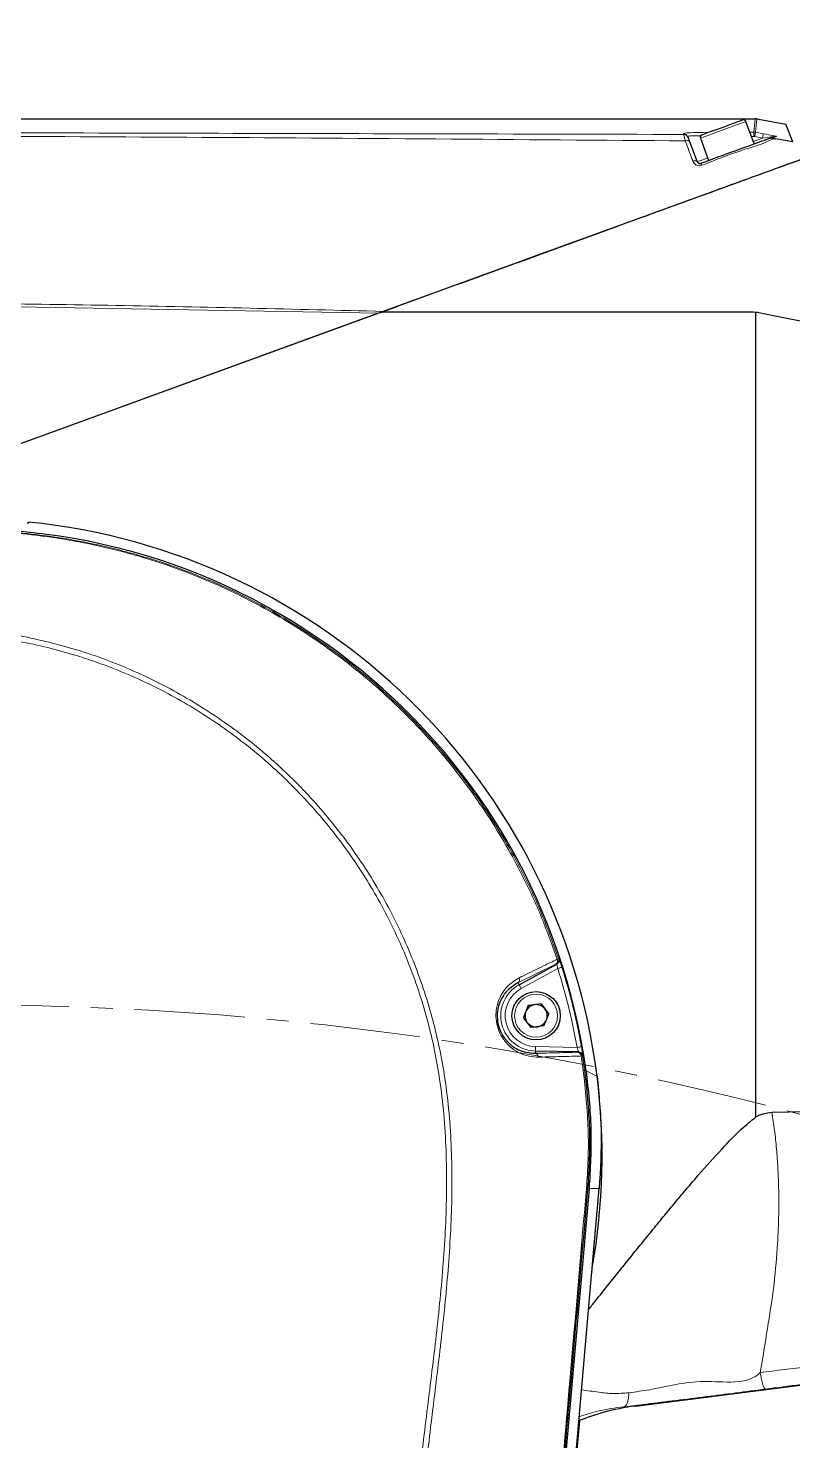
# Model space of a CAD drawing. Header units: millimetres. Extents: x 0 to 8400, y 0 to 5940.
# Drawn here: x 2375.1 to 2463.2, y 4551.6 to 4714.5 of the extents above; entities that cross this region are included whole.
import ezdxf

# ---------------------------------------------------------------- set-up
doc = ezdxf.new("R2010")
doc.units = ezdxf.units.MM
doc.linetypes.add('CENTERX2', pattern=[20.32, 12.7, -2.54, 2.54, -2.54])

msp = doc.modelspace()

# ---------------------------------------------------------------- linework, layer by layer
at = {"color": 7, "linetype": 'Continuous', "lineweight": 30}
for p, q in [((2341.212, 4704.008), (2458.879, 4704.008)), ((2459.06, 4703.992), (2462.429, 4703.379)), ((2457.281, 4703.823), (2457.421, 4703.874)), ((2458.748, 4701.12), (2457.811, 4703.692)), ((2463.21, 4701.344), (2462.429, 4703.379)), ((2451.086, 4701.983), (2451.125, 4701.882)), ((2451.315, 4701.386), (2452.209, 4699.058)), ((2452.571, 4701.785), (2453.507, 4699.212)), ((2460.548, 4701.775), (2461.064, 4701.963)), ((2463.21, 4701.344), (2461.209, 4701.713)), ((2415.767, 4681.699), (2300.282, 4639.666)), ((2415.486, 4681.597), (2300.533, 4639.758)), ((2458.969, 4681.679), (2458.713, 4681.701)), ((2458.97, 4588.928), (2458.97, 4681.687)), ((2459.127, 4681.67), (2458.97, 4681.687)), ((2459.635, 4681.567), (2459.127, 4681.67)), ((2494.459, 4674.546), (2459.635, 4681.567)), ((2375.067, 4657.301), (2375.067, 4657.507)), ((2431.657, 4604.153), (2435.999, 4606.542)), ((2432.724, 4601.755), (2432.159, 4600.392)), ((2434.186, 4601.947), (2432.724, 4601.755)), ((2434.186, 4601.947), (2435.084, 4600.776)), ((2433.056, 4599.222), (2432.159, 4600.392)), ((2434.519, 4599.414), (2435.084, 4600.776)), ((2434.519, 4599.414), (2433.056, 4599.222)), ((2438.493, 4596.411), (2433.538, 4596.512)), ((2460.812, 4589.467), (2494.459, 4590.121)), ((2439.721, 4580.641), (2434.196, 4517.489)), ((2440.093, 4571.487), (2440.896, 4580.667)), ((2435.36, 4517.387), (2440.019, 4570.637)), ((2440.019, 4570.637), (2440.119, 4571.751)), ((2445.078, 4555.577), (2481.019, 4560.127)), ((2481.019, 4560.127), (2445.08, 4555.577)), ((2438.608, 4553.902), (2435.413, 4517.382))]:
    msp.add_line(p, q, dxfattribs=at)
at = {"color": 8, "linetype": 'Continuous', "lineweight": 15}
for p, q in [((2458.74, 4702.468), (2458.879, 4704.008)), ((2459.06, 4703.992), (2458.921, 4702.451)), ((2450.652, 4702.207), (2450.613, 4702.308)), ((2458.257, 4702.468), (2458.74, 4702.468)), ((2458.921, 4702.451), (2459.827, 4702.287)), ((2458.737, 4701.969), (2458.438, 4701.97)), ((2458.645, 4701.401), (2459.733, 4701.796)), ((2459.733, 4701.796), (2458.828, 4701.961)), ((2461.328, 4701.985), (2460.799, 4701.792)), ((2415.486, 4681.597), (2369.95, 4682.391)), ((2435.89, 4606.522), (2431.531, 4604.382)), ((2435.999, 4606.542), (2435.965, 4606.554)), ((2436.202, 4607.157), (2436.236, 4607.146)), ((2436.107, 4606.023), (2431.902, 4603.709)), ((2431.531, 4604.382), (2431.657, 4604.153)), ((2433.533, 4596.25), (2433.538, 4596.512)), ((2433.548, 4597.019), (2438.348, 4596.921)), ((2438.469, 4596.386), (2438.493, 4596.411)), ((2439.055, 4594.315), (2438.807, 4595.941)), ((2438.983, 4595.986), (2438.958, 4595.961)), ((2438.958, 4595.961), (2439.204, 4594.336)), ((2443.784, 4555.502), (2445.08, 4555.577))]:
    msp.add_line(p, q, dxfattribs=at)
at = {"color": 8, "linetype": 'Continuous', "lineweight": 15, "flags": 128}
for points in [[(2457.811, 4703.692), (2457.653, 4703.635), (2457.163, 4703.456), (2456.407, 4703.181), (2455.486, 4702.846), (2454.526, 4702.496), (2453.655, 4702.18), (2452.992, 4701.938), (2452.626, 4701.805), (2452.571, 4701.785)], [(2451.315, 4701.386), (2451.291, 4701.425), (2451.253, 4701.458), (2451.201, 4701.482), (2451.137, 4701.497), (2451.064, 4701.503), (2450.984, 4701.499), (2450.899, 4701.485), (2450.812, 4701.463)], [(2452.209, 4699.058), (2452.186, 4699.096), (2452.148, 4699.126), (2452.097, 4699.148), (2452.034, 4699.162), (2451.961, 4699.167), (2451.882, 4699.161), (2451.797, 4699.147), (2451.71, 4699.124)], [(2452.209, 4699.058), (2452.282, 4699.085), (2452.499, 4699.164), (2452.852, 4699.292), (2453.327, 4699.465), (2453.405, 4699.493)], [(2436.59, 4606.176), (2436.578, 4606.172), (2436.548, 4606.163), (2436.502, 4606.149), (2436.442, 4606.129), (2436.37, 4606.107), (2436.288, 4606.081), (2436.199, 4606.053), (2436.107, 4606.023)], [(2431.902, 4603.709), (2431.855, 4603.793), (2431.81, 4603.875), (2431.768, 4603.951), (2431.732, 4604.017), (2431.701, 4604.073), (2431.678, 4604.114), (2431.663, 4604.141), (2431.657, 4604.153)], [(2433.548, 4597.019), (2433.546, 4596.922), (2433.544, 4596.829), (2433.543, 4596.743), (2433.541, 4596.667), (2433.54, 4596.604), (2433.539, 4596.556), (2433.538, 4596.525), (2433.538, 4596.512)], [(2438.846, 4597.009), (2438.834, 4597.007), (2438.803, 4597.002), (2438.756, 4596.993), (2438.694, 4596.982), (2438.619, 4596.969), (2438.534, 4596.954), (2438.443, 4596.938), (2438.348, 4596.921)], [(2439.721, 4580.641), (2439.633, 4580.639), (2439.554, 4580.637)], [(2440.896, 4580.667), (2439.913, 4580.645), (2439.721, 4580.641)]]:
    msp.add_lwpolyline(points, dxfattribs=at)
at = {"color": 7, "linetype": 'Continuous', "lineweight": 30, "flags": 128}
msp.add_lwpolyline([(2452.753, 4702.175), (2452.755, 4702.176), (2452.971, 4702.254), (2453.51, 4702.45), (2454.289, 4702.734), (2455.189, 4703.061), (2456.074, 4703.383), (2456.808, 4703.651), (2457.281, 4703.823)], dxfattribs=at)
at = {"color": 7, "linetype": 'Continuous', "lineweight": 30}
msp.add_circle((2433.621, 4600.584), 2.788, dxfattribs=at)
at = {"color": 8, "linetype": 'Continuous', "lineweight": 15}
msp.add_circle((2433.621, 4600.584), 2.484, dxfattribs=at)
at = {"color": 7, "linetype": 'Continuous', "lineweight": 15}
msp.add_arc((2367.65, 4229.008), 713.179, 314.966774, 189.876122, dxfattribs=at)
at = {"color": 8, "linetype": 'Continuous', "lineweight": 15}
for centre, radius, start, end in [((2450.613, 4701.801), 0.507, 21.01842, 90.03481), ((2481.155, 4702.082), 22.418, 179.01485, 180.28859), ((2473.903, 4699.335), 15.303, 168.24747, 170.11593), ((2450.652, 4701.7), 0.507, 21.00541, 90.03788), ((2474.757, 4699.18), 15.25, 168.24543, 170.12057), ((2461.237, 4701.489), 0.505, 79.56791, 110.00985), ((2452.314, 4698.536), 0.446, 14.46248, 50.63528), ((2435.624, 4606.907), 0.467, 304.68501, 24.50067), ((2435.72, 4606.998), 0.507, 298.9013, 18.344), ((2435.754, 4606.987), 0.507, 298.90725, 18.32545), ((2431.257, 4604.742), 0.453, 307.3447, 26.75123), ((2367.714, 4584.361), 71.742, 10.08264, 17.57466), ((2367.714, 4584.361), 72.248, 10.08264, 17.57466), ((2433.621, 4600.584), 4.073, 118.82865, 268.82865), ((2433.621, 4600.584), 3.566, 118.82865, 268.82865), ((2433.455, 4595.806), 0.451, 0.78049, 80.10127), ((2438.338, 4595.912), 0.47, 3.56138, 83.36794), ((2438.458, 4595.878), 0.507, 9.32017, 88.75294), ((2438.482, 4595.904), 0.507, 9.33737, 88.74924), ((2445.04, 4551.483), 43.248, 97.75529, 97.95448), ((2438.925, 4575.034), 5.638, 83.60031, 84.92772)]:
    msp.add_arc(centre, radius, start, end, dxfattribs=at)
at = {"color": 7, "linetype": 'Continuous', "lineweight": 30}
for centre, radius, start, end in [((2457.525, 4703.588), 0.304, 20, 110), ((2452.857, 4701.889), 0.304, 110, 200), ((2367.714, 4584.361), 72.346, 7.85056, 179.59074), ((2367.714, 4584.361), 73.515, 7.24381, 84.25963), ((2433.621, 4600.584), 1.278, 97.47733, 157.47733), ((2433.621, 4600.584), 1.278, 37.47733, 97.47733), ((2433.621, 4600.584), 1.278, 337.47733, 37.47733), ((2433.621, 4600.584), 1.278, 157.47733, 217.47733), ((2433.621, 4600.584), 1.278, 217.47733, 277.47733), ((2433.621, 4600.584), 1.278, 277.47733, 337.47733), ((2367.714, 4584.361), 73.515, 349.91457, 7.24381)]:
    msp.add_arc(centre, radius, start, end, dxfattribs=at)
at = {"color": 7, "linetype": 'CENTERX2', "lineweight": 0}
msp.add_arc((2367.714, 4228.587), 373.23, 13.29144, 248.81856, dxfattribs=at)
at = {"color": 7, "linetype": 'Continuous', "lineweight": 30}
msp.add_ellipse((2458.879, 4702.994), major_axis=(0.091, 1.01), ratio=0.9993859, start_param=6.1933135, end_param=6.3730571, dxfattribs=at)
at = {"color": 8, "linetype": 'Continuous', "lineweight": 15}
for centre, major_axis, ratio, start_param, end_param in [((2455.501, 4702.308), (4.889, -0.002), 0.0328094, 1.9870951, 3.1542011), ((2458.74, 4701.454), (-0.131, 1.006), 0.9996936, 5.9740336, 6.1537772), ((2458.737, 4701.462), (-0.01, 0.507), 0.9988037, 6.083726, 6.2634696), ((2459.656, 4701.774), (1.409, 0.189), 0.0084462, 6.2446078, 7.7979508), ((2459.746, 4702.272), (1.582, -0.287), 0.017605, 6.2530361, 7.8063792)]:
    msp.add_ellipse(centre, major_axis=major_axis, ratio=ratio, start_param=start_param, end_param=end_param, dxfattribs=at)
for points, knots in [([(2338.986, 4702.484), (2357.127, 4702.438), (2394.345, 4702.344), (2431.571, 4702.253), (2450.652, 4702.207)], [0, 0, 0, 0, 0.487428, 1, 1, 1, 1]), ([(2450.812, 4701.463), (2431.654, 4701.615), (2393.742, 4701.916), (2355.832, 4702.059), (2337.079, 4702.13)], [0, 0, 0, 0, 0.5053523, 1, 1, 1, 1]), ([(2450.812, 4701.463), (2450.779, 4701.603), (2450.711, 4701.887), (2450.656, 4702.146), (2450.653, 4702.188), (2450.652, 4702.207)], [0, 0, 0, 0, 0.3488678, 0.7030083, 1, 1, 1, 1]), ([(2451.71, 4699.124), (2451.604, 4699.401), (2451.304, 4700.185), (2451.005, 4700.961), (2450.812, 4701.463)], [0, 0, 0, 0, 0.3524385, 1, 1, 1, 1]), ([(2452.599, 4702.042), (2452.349, 4702.044), (2451.729, 4702.049), (2451.186, 4702.027), (2451.117, 4701.997), (2451.086, 4701.983)], [0, 0, 0, 0, 0.270149, 0.6708805, 1, 1, 1, 1]), ([(2461.211, 4701.715), (2461.211, 4701.715), (2460.886, 4701.715), (2459.984, 4701.156), (2457.139, 4700.392), (2454.628, 4699.395), (2452.746, 4698.648)], [0, 0, 0, 0, 0.000006, 0.1112303, 0.3337453, 1, 1, 1, 1]), ([(2452.746, 4698.648), (2452.668, 4698.627), (2452.512, 4698.585), (2452.266, 4698.613), (2452.041, 4698.708), (2451.848, 4698.87), (2451.751, 4699.023), (2451.715, 4699.114), (2451.71, 4699.124)], [0, 0, 0, 0, 0.1821592, 0.3645087, 0.5486154, 0.7477065, 0.9710593, 1, 1, 1, 1]), ([(2369.888, 4682.711), (2374.991, 4682.643), (2390.38, 4682.439), (2405.767, 4682.058), (2416.051, 4681.803)], [0, 0, 0, 0, 0.33155356, 1, 1, 1, 1]), ([(2436.049, 4607.1), (2435.437, 4608.811), (2434.211, 4612.231), (2431.52, 4617.967), (2427.875, 4624.209), (2423.022, 4630.708), (2417.485, 4636.635), (2411.303, 4641.888), (2404.579, 4646.425), (2397.392, 4650.191), (2389.819, 4653.109), (2381.97, 4655.166), (2376.368, 4655.993), (2373.436, 4656.23), (2373.191, 4656.25)], [0, 0, 0, 0, 0.0644704, 0.1289415, 0.2246315, 0.3206241, 0.4163145, 0.5120187, 0.608027, 0.7037317, 0.7994824, 0.8955381, 0.9912878, 1, 1, 1, 1]), ([(2373.198, 4656.331), (2373.442, 4656.311), (2376.379, 4656.078), (2381.989, 4655.26), (2389.853, 4653.214), (2397.444, 4650.305), (2404.65, 4646.544), (2411.394, 4642.008), (2417.595, 4636.75), (2423.15, 4630.815), (2428.016, 4624.302), (2431.669, 4618.046), (2434.364, 4612.298), (2435.589, 4608.871), (2436.202, 4607.157)], [0, 0, 0, 0, 0.0086864, 0.1043944, 0.2004074, 0.2961156, 0.3918342, 0.4878582, 0.5835765, 0.6793088, 0.7753467, 0.8710787, 0.9355394, 1, 1, 1, 1]), ([(2367.714, 4645.294), (2367.714, 4645.294), (2370.004, 4645.294), (2374.545, 4644.364), (2381.222, 4642.754), (2387.659, 4640.272), (2393.769, 4637.106), (2399.485, 4633.273), (2404.737, 4628.839), (2409.444, 4623.839), (2413.566, 4618.359), (2417.063, 4612.457), (2419.86, 4606.193), (2421.951, 4599.657), (2423.378, 4592.465), (2423.989, 4584.69), (2423.888, 4576.414), (2423.245, 4568.135), (2422.294, 4559.862), (2421.252, 4551.598), (2420.298, 4542.748), (2419.664, 4533.294), (2419.086, 4523.255), (2418.379, 4513.229), (2417.252, 4503.256), (2415.66, 4493.945), (2413.179, 4485.424), (2409.851, 4477.833), (2406.797, 4472.505), (2403.599, 4467.647), (2401.219, 4464.367), (2399.107, 4461.656), (2398.501, 4460.877)], [0, 0, 0, 0, 0.0000003, 0.0313323, 0.0627646, 0.0940969, 0.1253804, 0.1567641, 0.1880487, 0.2192283, 0.2505053, 0.2816846, 0.3128796, 0.3441738, 0.3753676, 0.41299, 0.4506482, 0.4885092, 0.5265377, 0.564584, 0.6024655, 0.6482937, 0.6941965, 0.7400525, 0.7857896, 0.8314786, 0.8691145, 0.9069098, 0.944603, 0.9529788, 0.9864979, 1, 1, 1, 1]), ([(2397.931, 4461.313), (2399.14, 4462.922), (2401.558, 4466.14), (2405.342, 4471.733), (2409.044, 4478.229), (2412.351, 4485.723), (2414.887, 4494.12), (2416.55, 4503.312), (2417.702, 4513.171), (2418.413, 4523.087), (2418.981, 4533.018), (2419.609, 4542.417), (2420.57, 4551.263), (2421.627, 4559.576), (2422.598, 4567.899), (2423.26, 4576.227), (2423.376, 4584.554), (2422.777, 4592.341), (2421.366, 4599.508), (2419.305, 4605.982), (2416.542, 4612.189), (2413.084, 4618.037), (2409.002, 4623.466), (2404.339, 4628.416), (2399.133, 4632.803), (2393.465, 4636.584), (2387.409, 4639.714), (2381.029, 4642.106), (2374.426, 4643.829), (2369.912, 4644.34), (2367.658, 4644.595)], [0, 0, 0, 0, 0.0277165, 0.0554256, 0.092935, 0.1305309, 0.1679812, 0.2134494, 0.2589717, 0.3046275, 0.3503364, 0.3959615, 0.4343249, 0.4728554, 0.5113684, 0.5497113, 0.5878478, 0.6259477, 0.6570378, 0.6882275, 0.7193178, 0.750403, 0.7815866, 0.8126716, 0.8438519, 0.8751319, 0.9063106, 0.9375066, 0.9688034, 1, 1, 1, 1]), ([(2431.661, 4604.945), (2431.853, 4605.041), (2432.813, 4605.518), (2434.317, 4606.262), (2435.526, 4606.847), (2436.049, 4607.1)], [0, 0, 0, 0, 0.1242228, 0.6212268, 1, 1, 1, 1]), ([(2435.965, 4606.554), (2435.962, 4606.553), (2435.954, 4606.552), (2435.914, 4606.534), (2435.89, 4606.522)], [0, 0, 0, 0, 0.3817524, 1, 1, 1, 1]), ([(2435.999, 4606.542), (2436.004, 4606.537), (2436.014, 4606.525), (2436.039, 4606.435), (2436.066, 4606.303), (2436.09, 4606.157), (2436.102, 4606.061), (2436.107, 4606.023)], [0, 0, 0, 0, 0.2099291, 0.4210246, 0.6359795, 0.857989, 1, 1, 1, 1]), ([(2436.049, 4607.1), (2436.099, 4607.12), (2436.179, 4607.152), (2436.195, 4607.156), (2436.202, 4607.157)], [0, 0, 0, 0, 0.6181214, 1, 1, 1, 1]), ([(2436.59, 4606.176), (2436.568, 4606.245), (2436.511, 4606.423), (2436.419, 4606.693), (2436.329, 4606.94), (2436.261, 4607.109), (2436.244, 4607.134), (2436.236, 4607.146)], [0, 0, 0, 0, 0.1383482, 0.3570095, 0.5722759, 0.7862863, 1, 1, 1, 1]), ([(2433.906, 4595.812), (2433.535, 4595.827), (2432.794, 4595.859), (2431.632, 4596.268), (2430.558, 4596.985), (2429.722, 4597.98), (2429.198, 4599.081), (2428.969, 4600.194), (2429.001, 4601.395), (2429.389, 4602.74), (2430.285, 4604.089), (2431.177, 4604.644), (2431.661, 4604.945)], [0, 0, 0, 0, 0.1049112, 0.2095871, 0.3180021, 0.405565, 0.4752435, 0.5451985, 0.6106384, 0.703269, 0.8389667, 1, 1, 1, 1]), ([(2438.348, 4596.921), (2438.369, 4596.863), (2438.41, 4596.749), (2438.459, 4596.594), (2438.49, 4596.478), (2438.499, 4596.421), (2438.495, 4596.414), (2438.493, 4596.411)], [0, 0, 0, 0, 0.2298752, 0.4559801, 0.6749555, 0.8875537, 1, 1, 1, 1]), ([(2438.983, 4595.986), (2438.984, 4595.991), (2438.988, 4596.006), (2438.981, 4596.12), (2438.952, 4596.352), (2438.907, 4596.661), (2438.866, 4596.893), (2438.846, 4597.009)], [0, 0, 0, 0, 0.1144029, 0.3306678, 0.5513399, 0.7755777, 1, 1, 1, 1]), ([(2433.533, 4596.25), (2434.395, 4596.269), (2436.124, 4596.307), (2437.635, 4596.355), (2438.393, 4596.379)], [0, 0, 0, 0, 0.499033, 1, 1, 1, 1]), ([(2438.807, 4595.941), (2438.625, 4595.935), (2437.714, 4595.905), (2436.093, 4595.861), (2434.57, 4595.827), (2433.906, 4595.812)], [0, 0, 0, 0, 0.1235303, 0.6180032, 1, 1, 1, 1]), ([(2438.393, 4596.379), (2438.408, 4596.379), (2438.451, 4596.381), (2438.462, 4596.384), (2438.469, 4596.386)], [0, 0, 0, 0, 0.3605788, 1, 1, 1, 1]), ([(2438.958, 4595.961), (2438.945, 4595.958), (2438.923, 4595.953), (2438.838, 4595.944), (2438.807, 4595.941)], [0, 0, 0, 0, 0.6396465, 1, 1, 1, 1]), ([(2439.424, 4580.65), (2439.499, 4581.782), (2439.65, 4584.045), (2439.661, 4588.616), (2439.298, 4592.03), (2439.055, 4594.315)], [0, 0, 0, 0, 0.248555, 0.4969855, 1, 1, 1, 1]), ([(2439.204, 4594.336), (2439.232, 4594.321), (2439.291, 4594.29), (2439.351, 4594.259), (2439.382, 4594.243)], [0, 0, 0, 0, 0.4695259, 1, 1, 1, 1]), ([(2439.382, 4594.243), (2439.594, 4594.135), (2440.016, 4593.921), (2440.434, 4593.727), (2440.642, 4593.631)], [0, 0, 0, 0, 0.5002066, 1, 1, 1, 1]), ([(2460.812, 4589.465), (2460.917, 4588.768), (2461.129, 4587.356), (2461.349, 4585.215), (2461.507, 4583.033), (2461.657, 4579.201), (2461.533, 4574.533), (2461.028, 4569.113), (2460.267, 4564.34), (2459.747, 4561.129), (2459.472, 4559.435)], [0, 0, 0, 0, 0.06734662, 0.1364379, 0.20710837, 0.27907306, 0.51011512, 0.66728222, 0.82443824, 1, 1, 1, 1]), ([(2434.519, 4524.124), (2435.515, 4535.572), (2437.156, 4554.414), (2438.785, 4573.256), (2439.424, 4580.65)], [0, 0, 0, 0, 0.60762968, 1, 1, 1, 1]), ([(2459.472, 4559.438), (2461.313, 4559.669), (2465.311, 4560.17), (2471.416, 4560.763), (2476.722, 4561.193), (2480.897, 4561.535), (2484.046, 4561.749), (2487.384, 4562.025), (2490.854, 4562.368), (2493.274, 4562.633), (2494.459, 4562.763)], [0, 0, 0, 0, 0.1588807, 0.3449926, 0.524398, 0.6135773, 0.7032892, 0.7927817, 0.8985802, 1, 1, 1, 1]), ([(2494.459, 4562.025), (2492.977, 4561.835), (2490.052, 4561.459), (2485.86, 4560.917), (2481.863, 4560.402), (2477.846, 4559.867), (2473.527, 4559.298), (2468.887, 4558.687), (2464.383, 4558.096), (2461.416, 4557.709), (2460.039, 4557.53)], [0, 0, 0, 0, 0.1281429, 0.2529941, 0.3633713, 0.4736112, 0.6064905, 0.7415159, 0.8800244, 1, 1, 1, 1]), ([(2444.32, 4557.113), (2445.108, 4557.217), (2447.958, 4557.594), (2452.743, 4558.966), (2457.932, 4557.898), (2459.472, 4559.438), (2459.472, 4559.438)], [0, 0, 0, 0, 0.1585724, 0.5733879, 0.9999944, 1, 1, 1, 1]), ([(2460.039, 4557.53), (2460.002, 4557.558), (2459.926, 4557.615), (2459.778, 4558.029), (2459.62, 4558.642), (2459.521, 4559.177), (2459.472, 4559.438)], [0, 0, 0, 0, 0.2444631, 0.49999466, 0.75552901, 1, 1, 1, 1]), ([(2438.866, 4557.46), (2439.515, 4557.359), (2440.683, 4557.179), (2442.522, 4556.966), (2443.725, 4557.064), (2444.32, 4557.113)], [0, 0, 0, 0, 0.3872402, 0.6964157, 1, 1, 1, 1]), ([(2460.039, 4557.53), (2457.775, 4557.238), (2453.184, 4556.647), (2447.714, 4555.973), (2444.624, 4555.603), (2443.784, 4555.502)], [0, 0, 0, 0, 0.4147882, 0.8409616, 1, 1, 1, 1]), ([(2444.32, 4557.113), (2444.305, 4556.896), (2444.275, 4556.456), (2444.156, 4555.955), (2443.992, 4555.605), (2443.853, 4555.536), (2443.784, 4555.502)], [0, 0, 0, 0, 0.24584038, 0.49999914, 0.75415463, 1, 1, 1, 1]), ([(2443.784, 4555.502), (2442.748, 4555.361), (2441.003, 4555.123), (2439.29, 4554.572), (2438.593, 4554.348)], [0, 0, 0, 0, 0.5937018, 1, 1, 1, 1])]:
    msp.add_open_spline(points, degree=3, knots=knots, dxfattribs=at)
at = {"color": 7, "linetype": 'Continuous', "lineweight": 30}
for points, knots in [([(2451.125, 4701.882), (2451.13, 4701.869), (2451.141, 4701.841), (2451.207, 4701.667), (2451.279, 4701.479), (2451.315, 4701.386)], [0, 0, 0, 0, 0.2932948, 0.6470333, 1, 1, 1, 1]), ([(2452.597, 4698.881), (2453.927, 4699.365), (2456.589, 4700.334), (2459.228, 4701.294), (2460.548, 4701.775)], [0, 0, 0, 0, 0.4998433, 1, 1, 1, 1]), ([(2460.548, 4701.775), (2460.549, 4701.775), (2460.566, 4701.781), (2460.645, 4701.806), (2460.731, 4701.798), (2460.799, 4701.792)], [0, 0, 0, 0, 0.0140714, 0.218223, 1, 1, 1, 1]), ([(2460.799, 4701.792), (2460.861, 4701.78), (2460.988, 4701.754), (2461.133, 4701.727), (2461.207, 4701.714)], [0, 0, 0, 0, 0.4883076, 1, 1, 1, 1]), ([(2464.964, 4699.606), (2463.132, 4698.939), (2459.471, 4697.606), (2452.067, 4694.911), (2437.505, 4689.611), (2424.772, 4684.977), (2415.767, 4681.699)], [0, 0, 0, 0, 0.1130235, 0.2260092, 0.4526503, 1, 1, 1, 1]), ([(2464.011, 4699.259), (2460.37, 4697.933), (2450.57, 4694.366), (2434.536, 4688.531), (2422.183, 4684.035), (2416.051, 4681.803)], [0, 0, 0, 0, 0.2294325, 0.6175477, 1, 1, 1, 1]), ([(2452.209, 4699.058), (2452.211, 4699.054), (2452.224, 4699.021), (2452.257, 4698.967), (2452.327, 4698.906), (2452.404, 4698.873), (2452.467, 4698.863), (2452.518, 4698.863), (2452.56, 4698.869), (2452.588, 4698.878), (2452.597, 4698.881)], [0, 0, 0, 0, 0.0360173, 0.3041751, 0.5207969, 0.6960784, 0.7992747, 0.8498732, 0.9490139, 1, 1, 1, 1]), ([(2416.051, 4681.803), (2415.913, 4681.752), (2415.724, 4681.684), (2415.536, 4681.615), (2415.486, 4681.597)], [0, 0, 0, 0, 0.7379242, 1, 1, 1, 1]), ([(2458.713, 4681.701), (2458.713, 4681.701), (2458.711, 4681.701), (2458.707, 4681.701), (2458.691, 4681.701), (2458.629, 4681.701), (2458.383, 4681.701), (2457.84, 4681.702), (2456.912, 4681.702), (2455.404, 4681.702), (2453.219, 4681.702), (2450.262, 4681.702), (2446.085, 4681.702), (2440.505, 4681.702), (2433.335, 4681.701), (2424.954, 4681.7), (2418.964, 4681.7), (2415.767, 4681.699)], [0, 0, 0, 0, 0.0000088, 0.00008551, 0.00030505, 0.0011466, 0.00443877, 0.01745965, 0.03906285, 0.06924836, 0.1228456, 0.19170025, 0.27581196, 0.41458622, 0.58154219, 0.77668015, 1, 1, 1, 1]), ([(2431.531, 4604.382), (2431.099, 4604.117), (2430.308, 4603.632), (2429.501, 4602.438), (2429.147, 4601.236), (2429.114, 4600.157), (2429.321, 4599.155), (2429.796, 4598.165), (2430.548, 4597.282), (2431.852, 4596.402), (2432.864, 4596.311), (2433.533, 4596.25)], [0, 0, 0, 0, 0.1648312, 0.3018102, 0.3933701, 0.4568813, 0.524171, 0.591633, 0.6779351, 0.7868593, 1, 1, 1, 1]), ([(2439.204, 4594.336), (2439.444, 4592.074), (2439.807, 4588.666), (2439.792, 4584.083), (2439.633, 4581.786), (2439.554, 4580.637)], [0, 0, 0, 0, 0.4967491, 0.7483146, 1, 1, 1, 1]), ([(2439.382, 4594.243), (2439.628, 4591.995), (2440.124, 4587.471), (2439.856, 4582.927), (2439.721, 4580.641)], [0, 0, 0, 0, 0.4968471, 1, 1, 1, 1]), ([(2439.382, 4594.243), (2439.628, 4591.995), (2440.124, 4587.471), (2439.856, 4582.927), (2439.721, 4580.641)], [0, 0, 0, 0, 0.4968471, 1, 1, 1, 1]), ([(2440.642, 4593.631), (2440.857, 4591.486), (2441.289, 4587.171), (2441.027, 4582.843), (2440.896, 4580.667)], [0, 0, 0, 0, 0.4971379, 1, 1, 1, 1]), ([(2439.675, 4566.714), (2439.928, 4567.031), (2440.711, 4568.015), (2442.089, 4569.735), (2443.751, 4571.807), (2445.378, 4573.826), (2446.871, 4575.666), (2448.244, 4577.343), (2449.495, 4578.856), (2450.836, 4580.457), (2452.655, 4582.589), (2454.837, 4585.019), (2457.013, 4587.32), (2458.399, 4588.458), (2458.97, 4588.928)], [0, 0, 0, 0, 0.041275, 0.1280761, 0.2243841, 0.3116734, 0.3920866, 0.4656213, 0.5322824, 0.5920689, 0.6781581, 0.817595, 0.9247279, 1, 1, 1, 1]), ([(2458.97, 4588.928), (2459.278, 4589.075), (2459.863, 4589.353), (2460.507, 4589.416), (2460.813, 4589.445)], [0, 0, 0, 0, 0.5256926, 1, 1, 1, 1]), ([(2439.554, 4580.637), (2438.907, 4573.244), (2437.258, 4554.407), (2435.609, 4535.57), (2434.608, 4524.125)], [0, 0, 0, 0, 0.3924225, 1, 1, 1, 1]), ([(2445.08, 4555.577), (2443.858, 4555.385), (2441.626, 4555.034), (2439.511, 4554.242), (2438.553, 4553.884)], [0, 0, 0, 0, 0.5470456, 1, 1, 1, 1])]:
    msp.add_open_spline(points, degree=3, knots=knots, dxfattribs=at)

doc.saveas('drawing.dxf')
